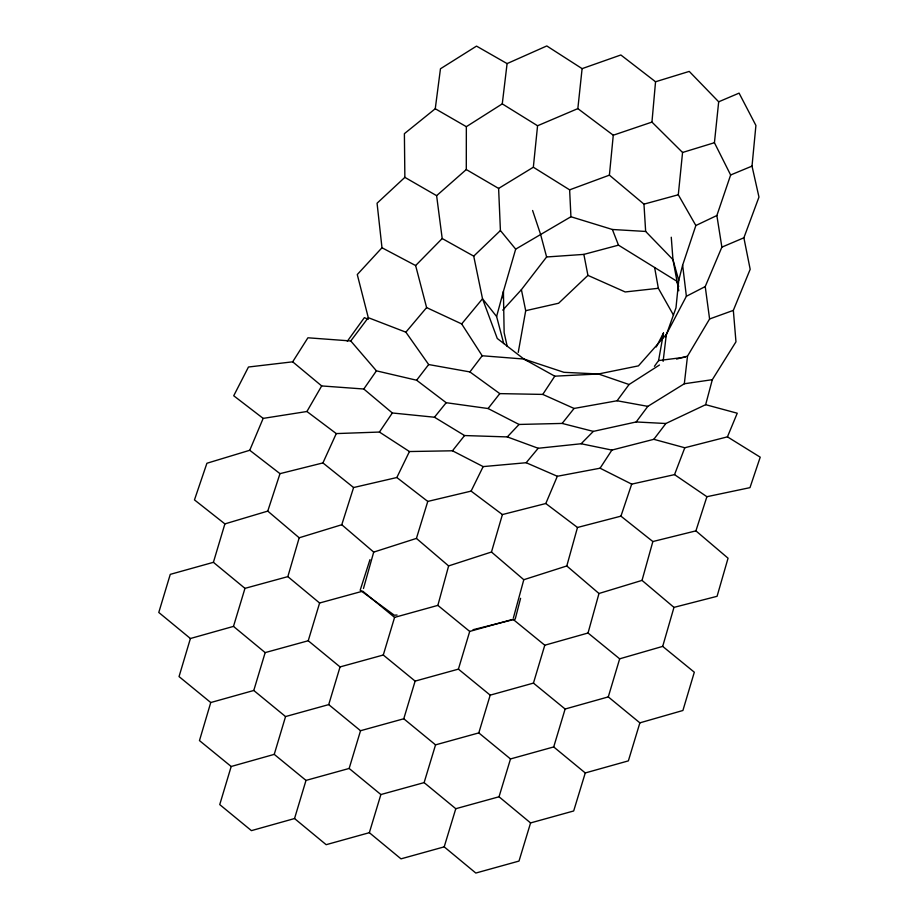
<?xml version="1.0" encoding="UTF-8"?>
<svg xmlns="http://www.w3.org/2000/svg" width="919" height="919" viewBox="0 0 919 919"><rect width="100%" height="100%" fill="white"/><g stroke="black" fill="none" stroke-linecap="round" stroke-linejoin="round"><path stroke-width="1.38" d="M716.866 215.517L695.855 225.523L682.633 265.166L686.378 296.274L666.332 334.39L638.441 365.865L598.441 373.987L563.921 372.31L523.899 359.042L482.188 355.756L461.671 323.925L426.611 307.589L415.629 265.557L442.2 238.538L436.617 195.667L466.289 169.544L466.347 126.684L502.268 103.87L507.093 63.595L546.794 45.95L582.106 68.638L620.853 54.979L655.546 81.757L689.25 71.406L718.681 101.802L714.431 142.709L730.639 174.989L716.866 215.517L721.874 247.142L705.229 286.567L709.594 318.973L687.504 356.135L684.322 383.763L647.838 406.359L636.178 421.959L593.318 431.39L562.152 423.429L519.051 424.452L488.081 408.53L446.186 402.706L416.617 380.225L376.422 370.839L350.771 340.96L307.911 337.79L292.679 361.822L248.463 367.014L233.725 395.767L263.167 418.386L306.923 411.505L336.274 433.584L379.432 432.056L409.437 451.539L452.47 450.792L483.164 466.599L526.173 462.728L557.328 476.272L600.084 468.208L631.698 484.129L674.535 474.629L706.895 496.708L749.984 487.644L760.22 457.18L727.446 436.847L684.793 447.76L653.823 439.316L611.893 450.08L581.141 443.751L538.189 448.265L507.311 436.916L464.566 435.549L434.457 417.226L392.333 412.976L363.798 389.013L321.684 385.934L292.679 361.822M503.175 298.089L503.417 291.392L515.685 249.141L570.929 216.746L612.376 229.486L645.655 231.45L672.961 259.618L678.739 280.41L675.982 307.854L665.574 336.986M695.855 225.523L678.291 194.771L682.564 152.474L651.95 122.089L655.546 81.757M653.823 439.316L665.861 423.51L705.654 404.682L712.317 379.685L735.97 341.811L733.339 310.381L750.18 269.301L743.885 237.791L758.968 197.08L752.018 166.109L755.912 125.444L739.083 93.129L718.681 101.802M645.655 231.45L643.966 204.144L609.4 175.15L613.272 135.219L577.844 108.614L582.106 68.638M515.685 249.141L500.418 230.543L498.615 188.429L533.342 167.224L537.569 125.754L577.844 108.614M663.127 361.351L666.332 334.39M350.771 340.96L368.289 317.675L357.273 274.551L381.982 247.751L377.066 203.214L404.865 177.356L404.394 133.669L435.261 108.741L440.465 68.776L476.524 46.111L507.093 63.595M654.42 366.325L658.578 360.581L663.484 333.046L656.246 346.957M518.247 352.379L525.702 310.691L521.406 289.669L546.61 256.975L583.864 254.391L618.487 245.155L676.752 281.18L678.739 286.418M678.739 280.41L682.633 265.166M520.591 598.326L515.191 619.176L473.032 629.722M503.727 343.545L496.605 316.492L503.417 291.392L504.14 332.632L507.219 346.44M437.858 605.38L469.712 631.422L513.02 619.291L544.783 645.218L588.034 633.007L619.67 658.82L662.691 646.39L694.316 672.214L682.909 710.49L639.877 722.851L608.286 696.901L565.128 709.02L533.445 683.104L490.195 695.143L458.409 669.135L415.124 681.105L383.28 655.017L340.053 666.918L308.233 640.75L265.166 652.605L233.483 626.39L190.405 638.51L158.78 612.456L170.268 574.364L213.403 562.325L244.971 588.355L287.842 576.627L319.605 603.002L362.718 591.17L394.584 617.384L437.858 605.38L448.621 565.92L491.47 552.02L502.406 514.571L545.794 503.52L577.488 527.472L620.934 516.156L652.858 541.544L695.913 530.872L728.055 558.201L717.073 596.305L673.972 607.379L642.025 580.394L598.981 593.49L566.793 565.966L523.796 579.717L513.388 617.924M566.793 565.966L577.488 527.472M588.034 633.007L598.981 593.49M642.025 580.394L652.858 541.544M363.476 588.482L373.711 552.101L416.422 538.408L427.772 501.429L471.102 491.114L502.406 514.571M662.691 646.39L673.972 607.379M287.842 576.627L299.192 537.787L341.776 524.738L353.597 487.541L396.836 477.524L427.772 501.429M585.265 772.948L553.709 746.94L510.504 758.945L478.799 732.902L435.549 744.861L403.774 718.773L360.535 730.72L328.715 704.609L285.556 716.567L253.782 690.479L210.75 702.541L199.469 740.588L231.186 766.492L274.241 754.373L306.004 780.403L349.151 768.456L380.88 794.544L424.118 782.62L455.79 808.709L499.028 796.784L530.573 822.93L573.674 810.972L585.265 772.948L628.366 760.875L639.877 722.851M190.405 638.51L179.044 676.591L210.75 702.541M213.403 562.325L224.891 523.899L267.762 511.102L279.996 473.653L322.925 462.923L336.274 433.584M274.241 754.373L285.556 716.567M458.409 669.135L469.712 631.422M533.445 683.104L544.783 645.218M608.286 696.901L619.67 658.82M253.782 690.479L265.166 652.605M231.186 766.492L219.744 804.596L251.427 830.638L294.539 818.542L326.165 844.687L369.346 832.683L400.994 858.851L444.199 846.859L475.812 873.05L519.005 861.069L530.573 822.93M308.233 640.75L319.605 603.002M294.539 818.542L306.004 780.403M328.715 704.609L340.053 666.918M383.28 655.017L394.584 617.384M349.151 768.456L360.535 730.72M403.774 718.773L415.124 681.105M478.799 732.902L490.195 695.143M553.709 746.94L565.128 709.02M233.483 626.39L244.971 588.355M369.346 832.683L380.88 794.544M424.118 782.62L435.549 744.861M499.028 796.784L510.504 758.945M444.199 846.859L455.79 808.709M369.978 559.648L360.179 590.216L394.274 615.202L397.077 615.029M695.913 530.872L706.895 496.708M620.934 516.156L631.698 484.129M661.76 338.146L663.484 333.046M674.535 474.629L684.793 447.76M727.446 436.847L737.245 413.217L705.654 404.682M224.891 523.899L194.472 499.89L206.913 463.256L249.75 450.276L263.167 418.386M545.794 503.52L557.328 476.272M396.836 477.524L409.437 451.539M471.102 491.114L483.164 466.599M306.923 411.505L321.684 385.934M600.084 468.208L611.893 450.08M368.289 317.675L405.876 332.184L428.668 364.544L469.908 371.931L499.787 393.619L542.773 394.412L554.777 376.181L598.441 373.987L629.067 384.51L659.451 365.015M379.432 432.056L392.333 412.976M363.798 389.013L376.422 370.839M347.302 341.282L364.361 317.652L368.266 319.318M542.773 394.412L574.065 408.45L617.086 400.764L629.067 384.51M469.908 371.931L482.188 355.756M416.617 380.225L428.668 364.544M488.081 408.53L499.787 393.619M452.47 450.792L464.566 435.549M562.152 423.429L574.065 408.45M434.457 417.226L446.186 402.706M461.671 323.925L482.521 298.755L473.722 256.137L442.2 238.538M526.173 462.728L538.189 448.265M405.876 332.184L426.611 307.589M502.739 310.151L521.406 289.669M507.311 436.916L519.051 424.452M581.141 443.751L593.318 431.39M473.722 256.137L500.418 230.543M583.864 254.391L587.93 275.378L558.614 303.236L525.702 310.691M686.378 296.274L705.229 286.567M721.874 247.142L743.885 237.791M730.639 174.989L752.018 166.109M533.342 167.224L569.631 189.842L609.4 175.15M709.594 318.973L733.339 310.381M613.272 135.219L651.95 122.089M682.564 152.474L714.431 142.709M643.966 204.144L678.291 194.771M676.591 359.076L687.504 356.135M684.322 383.763L712.317 379.685M658.578 360.581L685.16 357.181M673.501 315.148L658.349 288.29L625.196 291.955L587.93 275.378M636.178 421.959L665.861 423.51M617.086 400.764L647.838 406.359M496.605 316.492L482.521 298.755L497.271 338.479L523.899 359.042L527.678 360.88M381.982 247.751L415.629 265.557M523.899 359.042L554.777 376.181M435.261 108.741L466.347 126.684M404.865 177.356L436.617 195.667M466.289 169.544L498.615 188.429M502.268 103.87L537.569 125.754M249.75 450.276L279.996 473.653M322.925 462.923L353.597 487.541M267.762 511.102L299.192 537.787M416.422 538.408L448.621 565.92M491.47 552.02L523.796 579.717M341.776 524.738L373.711 552.101M612.376 229.486L618.487 245.155M532.606 210.497L540.556 234.276L546.61 256.975M678.785 290.783L672.961 259.618L671.261 237.228M654.638 267.544L658.349 288.29M569.631 189.842L570.929 216.746"/></g></svg>
